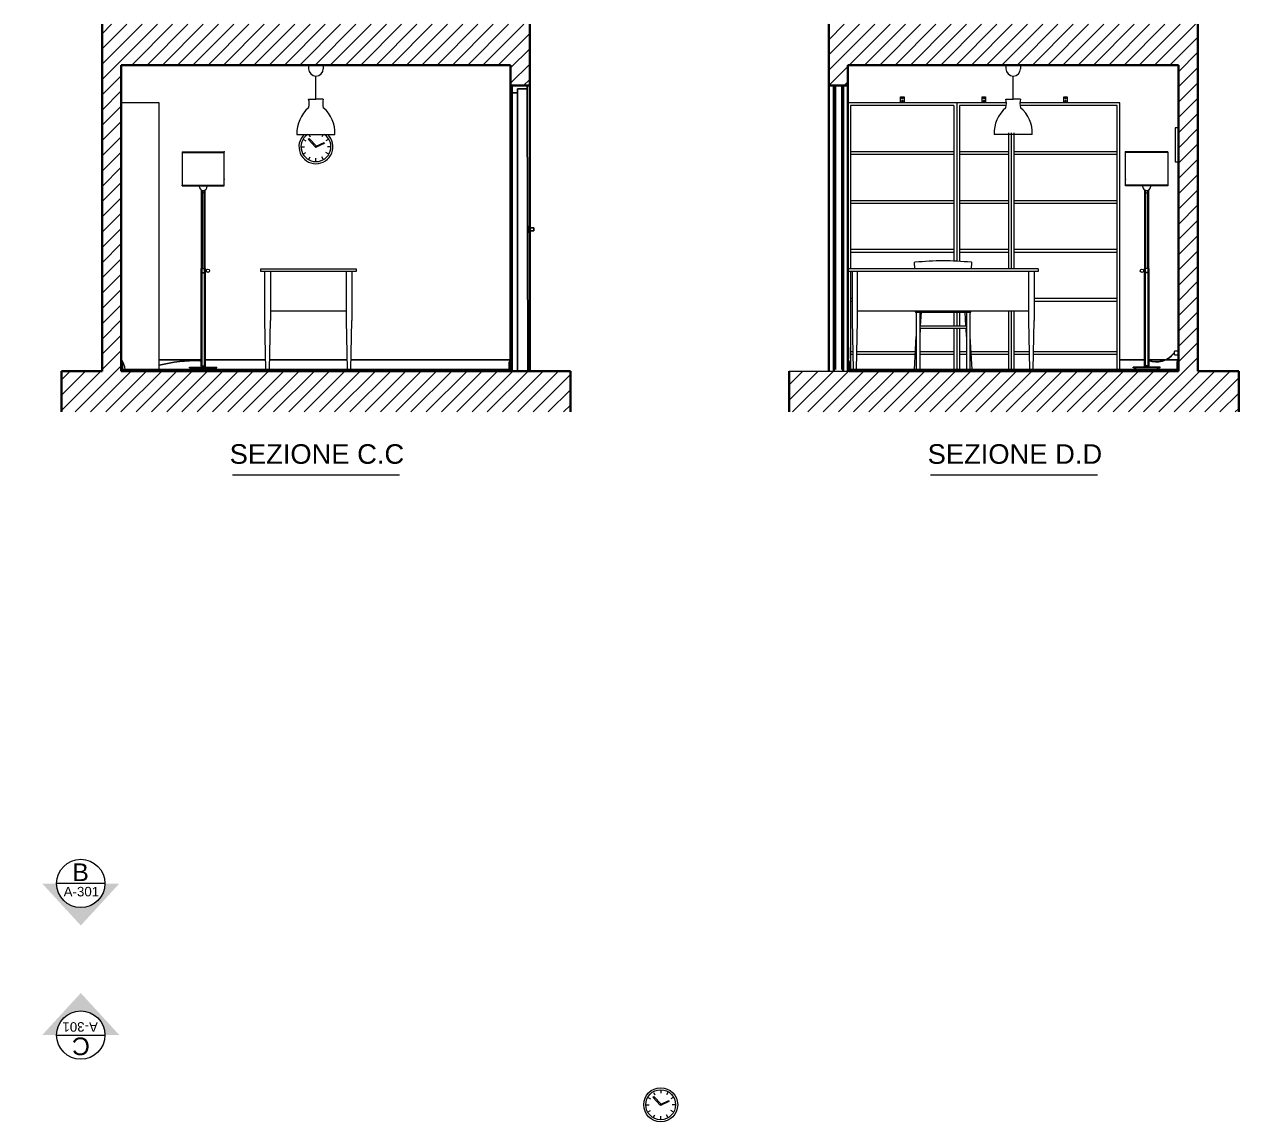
# Model space of a CAD drawing. Header units: millimetres. Extents: x 848 to 2740, y 1008 to 1944.
# Drawn here: x 1847 to 2740, y 1138 to 1944 of the extents above; entities that cross this region are included whole.
import ezdxf
from ezdxf.enums import TextEntityAlignment as Align

# ---------------------------------------------------------------- set-up
doc = ezdxf.new("R2010")
doc.units = ezdxf.units.MM
doc.linetypes.add('CENTERX2', pattern=[4, 2.5, -0.5, 0.5, -0.5])
for name, color, linetype, lineweight in [('A-DOOR-FULL', 4, 'Continuous', 25), ('A-FURN', 9, 'Continuous', 18), ('A-WALL-FULL', 7, 'Continuous', 35), ('G-ANNO-DIM', 3, 'Continuous', 18)]:
    doc.layers.add(name, color=color, linetype=linetype, lineweight=lineweight)
doc.layers.add('ACCESSORI', color=6, linetype='Continuous')
doc.layers.add('PAVIMENTAZIONE', color=1, linetype='Continuous')
doc.styles.add('ARIAL', font='arial.ttf')
doc.styles.add('underline', font='arial.ttf')

# ---------------------------------------------------------------- blocks, each defined once
blk = doc.blocks.new('section plan')
h = blk.add_hatch(color=256)
h.dxf.hatch_style = 1
h.paths.add_polyline_path([(56.88, 0.31), (46.28, 0.31, -1), (10.72, 0.31), (0.12, 0.31), (28.5, -30.58)])
blk.add_line((46.28, 0.34), (10.72, 0.34))
blk.add_circle((28.5, 0.34), 17.78)
at = {"style": 'ARIAL'}
for tag, height, p in [('A', 13, (28.38, 8.58)), ('A-301', 7, (28.96, -5.66))]:
    blk.add_attdef(tag, text='', height=height, dxfattribs=at).set_placement(p, align=Align.MIDDLE_CENTER)

msp = doc.modelspace()

# ---------------------------------------------------------------- hatches: boundary and pattern name
at = {"layer": 'A-FURN'}
h = msp.add_hatch(dxfattribs=at)
h.set_pattern_fill('ANSI31', color=256, scale=2.5)
h.paths.add_polyline_path([(1149.47, 1944.47), (878.03, 1944.47), (878.03, 1689.47), (848.03, 1689.47), (848.03, 1659.47), (1178.62, 1659.47), (1178.62, 1689.47), (1149.47, 1689.47)])
h.paths.add_polyline_path([(1135.46, 1914.47), (1135.46, 1689.47), (892.31, 1689.47), (892.31, 1914.47)], flags=16)
h.paths.add_polyline_path([(918.7, 1824.13), (918.7, 1824.13), (918.7, 1824.47), (912.7, 1824.47), (912.7, 1824.04, 1.015248)], flags=0)
h.paths.add_polyline_path([(1115.23, 1900), (1115.23, 1763.47), (1135.46, 1763.47), (1135.46, 1761.47), (1128.46, 1761.47), (1128.46, 1725.47), (1129.06, 1696.51), (1115.23, 1696.51), (1115.23, 1732.47), (1085.96, 1732.47), (1085.96, 1731.97, -0.414214), (1085.46, 1731.47), (1081.71, 1731.47), (1082.34, 1719.67), (1048.57, 1719.67), (1049.2, 1731.47), (1045.46, 1731.47, -0.414214), (1044.96, 1731.97), (1044.96, 1732.47), (1002.46, 1732.47), (1002.46, 1761.47), (995.46, 1761.47), (995.46, 1763.47), (999.33, 1763.47), (999.33, 1900), (993.33, 1894), (993.33, 1793.1), (993.71, 1793.1), (993.71, 1794.72), (998.96, 1794.72), (998.96, 1789.47), (993.71, 1789.47), (993.71, 1791.1), (986.36, 1791.1), (986.36, 1793.1), (993.33, 1793.1), (993.33, 1894), (921.23, 1894), (921.23, 1849.47), (931.2, 1849.47), (931.2, 1824.97), (900.2, 1824.97), (900.2, 1849.47), (915.23, 1849.47), (915.23, 1900)], flags=0)
h.paths.add_polyline_path([(1013.88, 1889.47), (1019.27, 1889.47, 0.127701), (1019.27, 1883.16, -0.229639), (1027.88, 1863.47), (999.88, 1863.47, -0.181592), (1005.33, 1879.91), (1005.33, 1894), (1013.88, 1894)], flags=0)
h.paths.add_polyline_path([(894.81, 1866.97), (894.81, 1841.97), (892.31, 1841.97), (892.31, 1866.97)], flags=0)
h.paths.add_polyline_path([(925.7, 1690.97), (925.7, 1690.47), (924.7, 1690.47), (924.7, 1689.47), (923.7, 1689.47), (923.7, 1690.47), (907.7, 1690.47), (907.7, 1689.47), (906.7, 1689.47), (906.7, 1690.47), (905.7, 1690.47), (905.7, 1690.97), (914.45, 1690.97, -1), (914.45, 1691.97), (914.45, 1695.91, -0.325381), (895.61, 1701.28), (895.61, 1700.82, -0.414214), (895.01, 1700.22), (892.61, 1700.22), (892.61, 1697.47), (892.31, 1697.47), (892.31, 1705.47), (892.61, 1705.47), (892.61, 1702.72), (895.01, 1702.72, -0.414214), (895.61, 1702.12), (895.61, 1701.66, 0.130405), (902.31, 1696.51), (914.45, 1696.51), (914.45, 1763.52), (914.71, 1763.52), (914.7, 1819.22), (916.7, 1819.22), (916.7, 1763.52), (916.95, 1763.52), (916.95, 1762.84), (917.65, 1762.84), (917.65, 1762.12), (917.93, 1762.12, -0.944336), (920.42, 1761.98, -0.931585), (917.93, 1761.8), (917.65, 1761.8), (917.65, 1761.09), (916.95, 1761.09), (916.95, 1691.97, -1), (916.95, 1690.97)], flags=0)
edge = h.paths.add_edge_path(flags=0)
edge.add_line((1086.46, 1768.01), (1085.99, 1754.42))
edge.add_arc((1085.49, 1754.44), 0.5, 272.03841, 358.03474, ccw=False)
edge.add_spline(control_points=[(1085.51, 1753.94), (1085.15, 1753.93), (1084.79, 1753.91), (1084.43, 1753.9)], knot_values=[35.979915, 35.979915, 35.979915, 35.979915, 36.942199, 36.942199, 36.942199, 36.942199], degree=3, periodic=0)
edge.add_arc((1085.49, 1754.44), 0.5, 272.03983, 358.03474)
edge.add_line((1085.99, 1754.42), (1086.46, 1768.01))
edge.add_arc((1085.96, 1768.01), 0.5, 360, 445.97529)
edge.add_spline(control_points=[(1085.99, 1768.51), (1079.15, 1769), (1065.46, 1769.95), (1051.76, 1769), (1044.92, 1768.51)], knot_values=[0.46492, 0.46492, 0.46492, 0.46492, 21.023796, 41.582672, 41.582672, 41.582672, 41.582672], degree=3, periodic=0)
edge.add_arc((1085.96, 1768.01), 0.5, 0, 85.9753, ccw=False)
h.paths.add_polyline_path([(1044.89, 1755.47), (1038.46, 1755.47), (1038.46, 1758.47), (1044.78, 1758.47)], flags=0)
edge = h.paths.add_edge_path(flags=0)
edge.add_arc((898.41, 1793.46), 12.47, -17.22024, 17.22024, ccw=False)
edge.add_spline(control_points=[(910.32, 1789.77), (910.14, 1789.59), (909.89, 1789.46), (909.66, 1789.46)], knot_values=[0, 0, 0, 0, 0.687428, 0.687428, 0.687428, 0.687428], degree=3, periodic=0)
edge.add_line((909.66, 1789.46), (897.66, 1789.46))
edge.add_spline(control_points=[(897.66, 1789.46), (897.43, 1789.46), (897.19, 1789.59), (897, 1789.77)], knot_values=[0, 0, 0, 0, 0.687428, 0.687428, 0.687428, 0.687428], degree=3, periodic=0)
edge.add_arc((908.92, 1793.46), 12.47, 162.77976, 197.22024, ccw=False)
edge.add_spline(control_points=[(897, 1797.16), (897.19, 1797.34), (897.43, 1797.46), (897.66, 1797.46)], knot_values=[0, 0, 0, 0, 0.687428, 0.687428, 0.687428, 0.687428], degree=3, periodic=0)
edge.add_line((897.66, 1797.46), (909.66, 1797.46))
edge.add_spline(control_points=[(909.66, 1797.46), (909.89, 1797.46), (910.14, 1797.34), (910.32, 1797.16)], knot_values=[0.726786, 0.726786, 0.726786, 0.726786, 1.414214, 1.414214, 1.414214, 1.414214], degree=3, periodic=0)
h.paths.add_polyline_path([(908.04, 1795.96, -0.265564), (908.04, 1790.96), (899.29, 1790.96, -0.265564), (899.29, 1795.96)], flags=0)
h.paths.add_polyline_path([(908.04, 1795.46), (908.04, 1791.46), (899.29, 1791.46), (899.29, 1795.46)], flags=0)
h.paths.add_polyline_path([(905.85, 1794.46), (905.85, 1792.46), (907.81, 1792.46), (907.81, 1792.16), (906.08, 1792.16), (906.08, 1792.46), (905.62, 1792.46), (905.62, 1792.16), (903.89, 1792.16), (903.89, 1792.46), (903.43, 1792.46), (903.43, 1792.16), (901.71, 1792.16), (901.71, 1792.46), (901.24, 1792.46), (901.24, 1792.16), (899.52, 1792.16), (899.52, 1792.46), (901.48, 1792.46), (901.48, 1794.46)], flags=0)
h.paths.add_polyline_path([(1135.46, 1796.97), (1135.46, 1788.97, -0.175458)], flags=16)
h.paths.add_polyline_path([(1021.46, 1751.97, -1), (1019.46, 1751.97, -1)], flags=0)
h.paths.add_polyline_path([(1021.46, 1738.97, -1), (1019.46, 1738.97, -1)], flags=0)
h.paths.add_polyline_path([(1135.16, 1705.47), (1135.46, 1705.47), (1135.46, 1697.47), (1135.16, 1697.47)], flags=0)
h.paths.add_polyline_path([(1683.87, 1944.47), (1369.47, 1944.47), (1369.47, 1899.47), (1383.49, 1899.47), (1383.49, 1914.47), (1669.85, 1914.47), (1669.85, 1689.47), (1383.49, 1689.47), (1369.47, 1689.47), (1339.47, 1689.47), (1339.47, 1659.47), (1713.87, 1659.47), (1713.87, 1689.47), (1683.87, 1689.47)])
h.paths.add_polyline_path([(2218.27, 1944.47), (1903.87, 1944.47), (1903.87, 1689.47), (1873.87, 1689.47), (1873.87, 1659.47), (2248.27, 1659.47), (2248.27, 1689.47), (2218.27, 1689.47), (2204.25, 1689.47), (1917.89, 1689.47), (1917.89, 1914.47), (2204.25, 1914.47), (2204.25, 1899.47), (2218.27, 1899.47)])
h.paths.add_polyline_path([(2709.67, 1944.47), (2438.27, 1944.47), (2438.27, 1899.47), (2452.29, 1899.47), (2452.29, 1914.47), (2695.39, 1914.47), (2695.39, 1689.47), (2453.1, 1689.47), (2409.09, 1689.47), (2409.09, 1659.47), (2739.67, 1659.47), (2739.67, 1689.47), (2709.67, 1689.47)])

# ---------------------------------------------------------------- linework, layer by layer
at = {"layer": 'A-DOOR-FULL'}
for p, q in [((2205.28, 1899.47), (2216.28, 1899.47)), ((2209.28, 1893.97), (2205.28, 1893.97)), ((2216.29, 1896.97), (2209.28, 1896.97)), ((2443.19, 1690.77), (2443.19, 1899.47)), ((2443.19, 1899.47), (2447.69, 1899.47)), ((2447.69, 1690.77), (2447.69, 1899.47))]:
    msp.add_line(p, q, dxfattribs=at)
for points in [[(2205.28, 1689.47), (2205.28, 1899.47)], [(2205.28, 1689.47), (2216.77, 1689.47), (2216.28, 1899.47)], [(2209.28, 1689.47), (2209.28, 1896.97)]]:
    msp.add_lwpolyline(points, dxfattribs=at)
at = {"layer": 'A-FURN'}
for p, q in [((2055.68, 1914.47), (2066.46, 1914.47)), ((1945.89, 1886.77), (1917.89, 1886.77)), ((2452.29, 1886.77), (2452.29, 1690.77)), ((2568.83, 1886.77), (2452.29, 1886.77)), ((2530.29, 1884.77), (2454.29, 1884.77)), ((2454.29, 1884.77), (2454.29, 1764.77)), ((2454.29, 1884.77), (2454.29, 1884.27)), ((2491.04, 1886.77), (2491.04, 1891.07)), ((2491.04, 1891.07), (2493.54, 1891.07)), ((2491.04, 1887.07), (2493.54, 1887.07)), ((2492.04, 1890.07), (2492.24, 1890.12)), ((2492.04, 1890.07), (2492.54, 1890.07)), ((2492.04, 1890.07), (2492.24, 1890.03)), ((2492.24, 1890.12), (2492.29, 1890.32)), ((2492.29, 1889.82), (2492.24, 1890.03)), ((2492.29, 1890.32), (2492.29, 1889.82)), ((2492.29, 1890.32), (2492.33, 1890.12)), ((2492.33, 1890.03), (2492.29, 1889.82)), ((2492.33, 1890.12), (2492.54, 1890.07)), ((2492.33, 1890.03), (2492.53, 1890.07)), ((2493.54, 1891.07), (2493.54, 1886.77)), ((2530.29, 1884.77), (2530.29, 1770.58)), ((2532.29, 1886.77), (2532.29, 1770.49)), ((2568.53, 1884.77), (2534.29, 1884.77)), ((2534.29, 1884.77), (2534.29, 1770.38)), ((2551.04, 1886.77), (2551.04, 1891.07)), ((2551.04, 1891.07), (2553.54, 1891.07)), ((2551.04, 1887.07), (2553.54, 1887.07)), ((2552.04, 1890.07), (2552.24, 1890.12)), ((2552.04, 1890.07), (2552.54, 1890.07)), ((2552.04, 1890.07), (2552.24, 1890.03)), ((2552.24, 1890.12), (2552.29, 1890.32)), ((2552.29, 1889.82), (2552.24, 1890.03)), ((2552.29, 1890.32), (2552.29, 1889.82)), ((2552.29, 1890.32), (2552.33, 1890.12)), ((2552.33, 1890.03), (2552.29, 1889.82)), ((2552.33, 1890.12), (2552.54, 1890.07)), ((2552.33, 1890.03), (2552.53, 1890.07)), ((2553.54, 1891.07), (2553.54, 1886.77)), ((2652.29, 1886.77), (2578.85, 1886.77)), ((2650.29, 1884.77), (2579.15, 1884.77)), ((2611.04, 1886.77), (2611.04, 1891.07)), ((2611.04, 1891.07), (2613.54, 1891.07)), ((2611.04, 1887.07), (2613.54, 1887.07)), ((2612.04, 1890.07), (2612.24, 1890.12)), ((2612.04, 1890.07), (2612.54, 1890.07)), ((2612.04, 1890.07), (2612.24, 1890.03)), ((2612.24, 1890.12), (2612.29, 1890.32)), ((2612.29, 1889.82), (2612.24, 1890.03)), ((2612.29, 1890.32), (2612.29, 1889.82)), ((2612.29, 1890.32), (2612.33, 1890.12)), ((2612.33, 1890.03), (2612.29, 1889.82)), ((2612.33, 1890.12), (2612.54, 1890.07)), ((2612.33, 1890.03), (2612.53, 1890.07)), ((2613.54, 1891.07), (2613.54, 1886.77)), ((2650.29, 1690.77), (2650.29, 1884.77)), ((2652.29, 1690.77), (2652.29, 1886.77)), ((2051.98, 1859.72), (2053.71, 1858.72)), ((2055.4, 1859.92), (2056.14, 1860.59)), ((2060.7, 1854.14), (2055.4, 1859.92)), ((2055.87, 1863.47), (2056.82, 1861.83)), ((2061.44, 1854.81), (2056.14, 1860.59)), ((2061.07, 1863.47), (2061.07, 1862.97)), ((2066.27, 1863.47), (2065.32, 1861.83)), ((2070.16, 1859.72), (2068.43, 1858.72)), ((2570.29, 1864.77), (2570.29, 1764.77)), ((2572.29, 1864.77), (2572.29, 1764.77)), ((2574.29, 1864.77), (2574.29, 1764.77)), ((1962.67, 1850.77), (1993.67, 1850.77)), ((1962.67, 1850.77), (1962.67, 1825.77)), ((1962.67, 1850.27), (1993.67, 1850.27)), ((1993.67, 1825.77), (1993.67, 1850.77)), ((2050.57, 1854.47), (2052.57, 1854.47)), ((2051.98, 1849.22), (2053.71, 1850.22)), ((2061.33, 1854.92), (2067.08, 1857.55)), ((2061.56, 1854.37), (2067.33, 1857.01)), ((2067.08, 1857.55), (2067.33, 1857.01)), ((2070.16, 1849.22), (2068.43, 1850.22)), ((2071.57, 1854.47), (2069.57, 1854.47)), ((2530.29, 1850.77), (2454.29, 1850.77)), ((2530.29, 1848.77), (2454.29, 1848.77)), ((2454.29, 1848.77), (2454.29, 1848.27)), ((2570.29, 1850.77), (2534.29, 1850.77)), ((2570.29, 1848.77), (2534.29, 1848.77)), ((2650.29, 1850.77), (2574.29, 1850.77)), ((2650.29, 1848.77), (2574.29, 1848.77)), ((2687.5, 1850.77), (2656.5, 1850.77)), ((2656.5, 1825.77), (2656.5, 1850.77)), ((2687.5, 1850.27), (2656.5, 1850.27)), ((2687.5, 1850.77), (2687.5, 1825.77)), ((2055.82, 1845.38), (2056.82, 1847.11)), ((2061.07, 1843.97), (2061.07, 1845.97)), ((2066.32, 1845.38), (2065.32, 1847.11)), ((1962.67, 1825.77), (1962.67, 1826.27)), ((1962.67, 1826.27), (1993.67, 1826.27)), ((1962.67, 1825.77), (1993.67, 1825.77)), ((1975.17, 1825.34), (1975.17, 1825.77)), ((1981.17, 1825.34), (1981.17, 1825.77)), ((1981.45, 1825.43), (1981.17, 1825.43)), ((2687.5, 1826.27), (2656.5, 1826.27)), ((2687.5, 1825.77), (2656.5, 1825.77)), ((2668.72, 1825.43), (2669, 1825.43)), ((2669, 1825.34), (2669, 1825.77)), ((2675, 1825.34), (2675, 1825.77)), ((2687.5, 1825.77), (2687.5, 1826.27)), ((1979.17, 1820.52), (1977.17, 1820.52)), ((2530.29, 1814.77), (2454.29, 1814.77)), ((2570.29, 1814.77), (2534.29, 1814.77)), ((2650.29, 1814.77), (2574.29, 1814.77)), ((2671, 1820.52), (2673, 1820.52)), ((2530.29, 1812.77), (2454.29, 1812.77)), ((2570.29, 1812.77), (2534.29, 1812.77)), ((2650.29, 1812.77), (2574.29, 1812.77)), ((2530.29, 1778.77), (2454.29, 1778.77)), ((2570.29, 1778.77), (2534.29, 1778.77)), ((2650.29, 1778.77), (2574.29, 1778.77)), ((2530.29, 1776.77), (2454.29, 1776.77)), ((2454.29, 1776.77), (2454.29, 1776.27)), ((2501.44, 1764.77), (2501.29, 1769.31)), ((2570.29, 1776.77), (2534.29, 1776.77)), ((2543.13, 1764.77), (2543.29, 1769.31)), ((2650.29, 1776.77), (2574.29, 1776.77)), ((1976.92, 1764.82), (1979.42, 1764.82)), ((1976.92, 1762.04), (1979.42, 1762.04)), ((1976.92, 1761.84), (1979.42, 1761.84)), ((1980.12, 1764.14), (1979.42, 1764.14)), ((1980.12, 1762.39), (1979.42, 1762.39)), ((1980.12, 1762.39), (1980.12, 1764.14)), ((1980.12, 1763.42), (1980.39, 1763.42)), ((1980.12, 1763.1), (1980.4, 1763.1)), ((2020.56, 1764.77), (2090.56, 1764.77)), ((2020.56, 1762.77), (2020.56, 1764.77)), ((2090.56, 1762.77), (2020.56, 1762.77)), ((2023.56, 1726.77), (2023.56, 1762.77)), ((2027.56, 1762.77), (2027.56, 1726.77)), ((2083.56, 1726.77), (2083.56, 1762.77)), ((2087.56, 1762.77), (2087.56, 1726.77)), ((2090.56, 1764.77), (2090.56, 1762.77)), ((2592.29, 1764.77), (2452.29, 1764.77)), ((2452.29, 1762.77), (2452.29, 1764.77)), ((2592.29, 1762.77), (2452.29, 1762.77)), ((2454.29, 1762.77), (2454.29, 1690.77)), ((2455.29, 1762.77), (2455.29, 1726.77)), ((2459.29, 1726.77), (2459.29, 1762.77)), ((2585.29, 1726.77), (2585.29, 1762.77)), ((2589.29, 1762.77), (2589.29, 1726.77)), ((2592.29, 1764.77), (2592.29, 1762.77)), ((2670.05, 1763.1), (2669.77, 1763.1)), ((2670.05, 1763.42), (2669.78, 1763.42)), ((2670.05, 1762.39), (2670.05, 1764.14)), ((2670.05, 1764.14), (2670.75, 1764.14)), ((2670.05, 1762.39), (2670.75, 1762.39)), ((2673.25, 1764.82), (2670.75, 1764.82)), ((2673.25, 1762.04), (2670.75, 1762.04)), ((2673.25, 1761.84), (2670.75, 1761.84)), ((2455.29, 1742.77), (2454.29, 1742.77)), ((2650.29, 1742.77), (2589.29, 1742.77)), ((2027.56, 1733.77), (2083.56, 1733.77)), ((2455.29, 1740.77), (2454.29, 1740.77)), ((2454.29, 1740.77), (2454.29, 1740.27)), ((2459.29, 1733.77), (2585.29, 1733.77)), ((2501.79, 1733.27), (2501.79, 1733.77)), ((2502.29, 1732.77), (2542.29, 1732.77)), ((2502.59, 1732.77), (2502.59, 1690.77)), ((2505.09, 1732.77), (2505.09, 1690.77)), ((2506.04, 1732.77), (2505.5, 1722.77)), ((2530.29, 1732.77), (2530.29, 1722.77)), ((2532.29, 1732.77), (2532.29, 1722.77)), ((2534.29, 1732.77), (2534.29, 1722.77)), ((2539.07, 1722.77), (2538.54, 1732.77)), ((2539.49, 1732.77), (2539.49, 1690.77)), ((2541.99, 1732.77), (2541.99, 1690.77)), ((2542.79, 1733.27), (2542.79, 1733.77)), ((2570.29, 1733.77), (2570.29, 1690.77)), ((2572.29, 1733.77), (2572.29, 1690.77)), ((2574.29, 1733.77), (2574.29, 1690.77)), ((2650.29, 1740.77), (2589.29, 1740.77)), ((2024.31, 1690.77), (2023.56, 1726.77)), ((2026.81, 1690.77), (2027.56, 1726.77)), ((2084.31, 1690.77), (2083.56, 1726.77)), ((2086.81, 1690.77), (2087.56, 1726.77)), ((2455.29, 1726.77), (2456.04, 1690.77)), ((2458.54, 1690.77), (2459.29, 1726.77)), ((2586.04, 1690.77), (2585.29, 1726.77)), ((2588.54, 1690.77), (2589.29, 1726.77)), ((2501.29, 1690.77), (2502.59, 1715.03)), ((2505.09, 1722.77), (2539.49, 1722.77)), ((2505.09, 1720.97), (2539.49, 1720.97)), ((2505.4, 1720.97), (2505.09, 1715.04)), ((2530.29, 1720.97), (2530.29, 1690.77)), ((2532.29, 1720.97), (2532.29, 1690.77)), ((2534.29, 1720.97), (2534.29, 1690.77)), ((2539.49, 1715.04), (2539.17, 1720.97)), ((2541.99, 1715.03), (2543.29, 1690.77)), ((2455.77, 1703.77), (2454.29, 1703.77)), ((2455.81, 1701.77), (2454.29, 1701.77)), ((2501.88, 1701.77), (2458.77, 1701.77)), ((2501.98, 1703.77), (2458.81, 1703.77)), ((2530.29, 1703.77), (2505.09, 1703.77)), ((2530.29, 1701.77), (2505.09, 1701.77)), ((2539.49, 1703.77), (2534.29, 1703.77)), ((2539.49, 1701.77), (2534.29, 1701.77)), ((2570.29, 1703.77), (2542.59, 1703.77)), ((2570.29, 1701.77), (2542.7, 1701.77)), ((2585.77, 1703.77), (2574.29, 1703.77)), ((2585.81, 1701.77), (2574.29, 1701.77)), ((2650.29, 1701.77), (2588.77, 1701.77)), ((2650.29, 1703.77), (2588.81, 1703.77)), ((2692.09, 1703.42), (2692.09, 1702.12)), ((2695.09, 1704.02), (2692.69, 1704.02)), ((2692.69, 1701.52), (2695.09, 1701.52)), ((2695.09, 1701.52), (2695.09, 1704.02)), ((1968.17, 1692.27), (1988.17, 1692.27)), ((1968.17, 1691.77), (1968.17, 1692.27)), ((1968.17, 1691.77), (1988.17, 1691.77)), ((1969.17, 1691.77), (1969.17, 1690.77)), ((1969.17, 1690.77), (1970.17, 1690.77)), ((1970.17, 1690.77), (1970.17, 1691.77)), ((1976.92, 1693.27), (1979.42, 1693.27)), ((1986.17, 1690.77), (1986.17, 1691.77)), ((1987.17, 1690.77), (1986.17, 1690.77)), ((1987.17, 1691.77), (1987.17, 1690.77)), ((1988.17, 1691.77), (1988.17, 1692.27)), ((2024.31, 1690.77), (2026.81, 1690.77)), ((2084.31, 1690.77), (2086.81, 1690.77)), ((2409.09, 1689.47), (2653.1, 1689.47)), ((2456.85, 1690.77), (2459.35, 1690.77)), ((2502.1, 1690.77), (2503.4, 1690.77)), ((2503.4, 1690.77), (2505.9, 1690.77)), ((2540.3, 1690.77), (2542.8, 1690.77)), ((2544.1, 1690.77), (2542.8, 1690.77)), ((2586.85, 1690.77), (2589.35, 1690.77)), ((2682, 1692.27), (2662, 1692.27)), ((2662, 1691.77), (2662, 1692.27)), ((2682, 1691.77), (2662, 1691.77)), ((2663, 1691.77), (2663, 1690.77)), ((2663, 1690.77), (2664, 1690.77)), ((2664, 1690.77), (2664, 1691.77)), ((2673.25, 1693.27), (2670.75, 1693.27)), ((2680, 1690.77), (2680, 1691.77)), ((2681, 1690.77), (2680, 1690.77)), ((2681, 1691.77), (2681, 1690.77)), ((2682, 1691.77), (2682, 1692.27)), ((2305.49, 1155.34), (2307.22, 1154.34)), ((2308.92, 1155.54), (2309.66, 1156.21)), ((2314.22, 1149.76), (2308.92, 1155.54)), ((2309.33, 1159.19), (2310.33, 1157.46)), ((2314.95, 1150.43), (2309.66, 1156.21)), ((2314.58, 1160.59), (2314.58, 1158.59)), ((2314.85, 1150.55), (2320.59, 1153.17)), ((2315.07, 1149.99), (2320.84, 1152.63)), ((2319.83, 1159.19), (2318.83, 1157.46)), ((2320.59, 1153.17), (2320.84, 1152.63)), ((2323.68, 1155.34), (2321.95, 1154.34)), ((2304.08, 1150.09), (2306.08, 1150.09)), ((2305.49, 1144.84), (2307.22, 1145.84)), ((2323.68, 1144.84), (2321.95, 1145.84)), ((2325.08, 1150.09), (2323.08, 1150.09)), ((2309.33, 1141), (2310.33, 1142.73)), ((2314.58, 1139.59), (2314.58, 1141.59)), ((2319.83, 1141), (2318.83, 1142.73))]:
    msp.add_line(p, q, dxfattribs=at)
at = {"layer": 'A-FURN', "lineweight": 18}
for p, q in [((1981.45, 1825.43), (1981.46, 1825.77)), ((2668.72, 1825.43), (2668.71, 1825.77))]:
    msp.add_line(p, q, dxfattribs=at)
at = {"layer": 'A-FURN'}
for points in [[(2055.68, 1914.47), (2055.68, 1911.75)], [(2066.46, 1914.47), (2066.46, 1911.75)], [(2568.45, 1914.47), (2568.45, 1911.75)], [(2579.23, 1914.47), (2579.23, 1911.75)], [(2061.07, 1889.47), (2061.07, 1906.36)], [(2573.84, 1889.47), (2573.84, 1906.36)], [(1917.89, 1886.77), (1917.89, 1697.97)], [(1920.89, 1690.77), (1945.89, 1690.77), (1945.89, 1886.77)], [(2055.68, 1889.47), (2061.07, 1889.47)], [(2066.46, 1889.47), (2061.07, 1889.47)], [(2568.45, 1889.47), (2573.84, 1889.47)], [(2579.23, 1889.47), (2573.84, 1889.47)], [(2695.39, 1843.27), (2695.39, 1868.27), (2692.89, 1868.27), (2692.89, 1843.27), (2695.39, 1843.27)], [(2047.07, 1863.47), (2075.07, 1863.47)], [(2587.84, 1863.47), (2559.84, 1863.47)]]:
    msp.add_lwpolyline(points, dxfattribs=at)
at = {"layer": 'A-FURN', "lineweight": 35}
for points in [[(1977.17, 1764.82), (1977.17, 1822.51)], [(1979.17, 1764.82), (1979.17, 1822.51)], [(2671, 1764.82), (2671, 1822.51)], [(2673, 1764.82), (2673, 1822.51)], [(1976.92, 1693.27), (1976.92, 1764.82)], [(1979.42, 1693.27), (1979.42, 1764.82)], [(2670.75, 1693.27), (2670.75, 1764.82)], [(2673.25, 1693.27), (2673.25, 1764.82)]]:
    msp.add_lwpolyline(points, dxfattribs=at)
at = {"layer": 'A-FURN'}
for centre, radius in [((2492.29, 1890.07), 0.5), ((2492.29, 1888.07), 0.5), ((2552.29, 1890.07), 0.5), ((2552.29, 1888.07), 0.5), ((2612.29, 1890.07), 0.5), ((2612.29, 1888.07), 0.5), ((2061.07, 1854.47), 0.5), ((1981.64, 1763.28), 1.25), ((2668.53, 1763.28), 1.25), ((2314.58, 1150.09), 12.5), ((2314.58, 1150.09), 11), ((2314.58, 1150.09), 0.5)]:
    msp.add_circle(centre, radius, dxfattribs=at)
for centre, radius, start, end in [((2061.07, 1911.75), 5.39, 180, 0), ((2573.84, 1911.75), 5.39, 180, 0), ((2043.53, 1886.32), 12.56, 345.44528, 14.55472), ((2078.61, 1886.32), 12.56, 165.44528, 194.55472), ((2556.3, 1886.32), 12.56, 345.44528, 14.55472), ((2591.38, 1886.32), 12.56, 165.44528, 194.55472), ((2071.68, 1864.44), 24.63, 130.50678, 182.23924), ((2050.46, 1864.44), 24.63, 357.76076, 49.49322), ((2584.45, 1864.44), 24.63, 130.50678, 182.23924), ((2563.23, 1864.44), 24.63, 357.76076, 49.49322), ((2061.07, 1854.47), 12.5, 133.94552, 46.05448), ((2061.07, 1854.47), 11, 125.0968, 54.9032), ((1978.17, 1825.34), 3, 180, 0), ((2672, 1825.34), 3, 180, 0), ((2501.79, 1769.31), 0.5, 94.08363, 180), ((2542.79, 1769.31), 0.5, 0, 85.91637), ((2502.29, 1733.27), 0.5, 180, 270), ((2542.29, 1733.27), 0.5, 270, 0), ((1906.82, 1689.13), 14.16, 6.65377, 38.6077), ((1975.58, 1572.82), 124.63, 90.00467, 103.78143), ((1975.58, 1572.48), 124.63, 90.00467, 103.78143), ((1976.06, 1699.3), 1.91, 255.09977, 296.6991), ((1976.07, 1699.35), 2.3, 257.2569, 291.53159), ((2679.04, 1713.01), 16.47, 249.42304, 322.41731), ((2678.98, 1712.84), 16.65, 249.87241, 321.96794), ((2692.69, 1703.42), 0.6, 90, 180), ((2692.69, 1702.12), 0.6, 180, 270), ((1976.92, 1692.77), 0.5, 90, 270), ((1979.42, 1692.77), 0.5, 270, 90), ((2670.75, 1692.77), 0.5, 90, 270), ((2673.25, 1692.77), 0.5, 270, 90)]:
    msp.add_arc(centre, radius, start, end, dxfattribs=at)
msp.add_open_spline([(2501.75, 1769.81), (2508.6, 1770.3), (2522.29, 1771.25), (2535.98, 1770.3), (2542.82, 1769.81)], degree=3, dxfattribs=at)
for p in [(1993.67, 1850.77), (2656.5, 1850.77), (1993.67, 1830.64), (1993.67, 1830.64), (2656.5, 1830.64), (2656.5, 1830.64)]:
    msp.add_point(p, dxfattribs=at)
at = {"layer": 'A-WALL-FULL'}
for p, q in [((1903.87, 1689.47), (1903.87, 1944.47)), ((2218.27, 1689.47), (2218.27, 1944.47)), ((2438.27, 1899.47), (2438.27, 1944.47)), ((2709.67, 1689.47), (2709.67, 1944.47)), ((1917.89, 1689.47), (1917.89, 1914.47)), ((1917.89, 1914.47), (2204.25, 1914.47)), ((2204.25, 1689.47), (2204.25, 1914.47)), ((2695.39, 1914.47), (2452.29, 1914.47)), ((2452.29, 1899.47), (2452.29, 1914.47)), ((2695.39, 1689.47), (2695.39, 1914.47)), ((2218.27, 1899.47), (2204.25, 1899.47)), ((2438.27, 1899.47), (2452.29, 1899.47)), ((2438.27, 1899.47), (2438.27, 1689.47)), ((2441.84, 1899.47), (2441.84, 1689.47)), ((2448.71, 1899.47), (2448.71, 1689.47)), ((2452.29, 1899.47), (2452.29, 1689.47)), ((1903.87, 1689.47), (1873.87, 1689.47)), ((1873.87, 1689.47), (1873.87, 1659.47)), ((1917.89, 1689.47), (2204.25, 1689.47)), ((2218.27, 1689.47), (2204.25, 1689.47)), ((2218.27, 1689.47), (2248.27, 1689.47)), ((2248.27, 1689.47), (2248.27, 1659.47)), ((2409.09, 1689.47), (2409.09, 1659.47)), ((2453.1, 1689.47), (2453.1, 1689.47)), ((2695.39, 1689.47), (2453.1, 1689.47)), ((2709.67, 1689.47), (2739.67, 1689.47)), ((2739.67, 1689.47), (2739.67, 1659.47))]:
    msp.add_line(p, q, dxfattribs=at)
at = {"layer": 'ACCESSORI'}
for points in [[(2217.25, 1796.35), (2216.55, 1796.35), (2216.55, 1791.1), (2217.25, 1791.1)], [(2217.25, 1796.35), (2217.25, 1791.1)], [(2204.48, 1794.72), (2204.48, 1792.72)], [(2204.48, 1794.72), (2205.28, 1794.72)], [(2204.48, 1792.72), (2205.28, 1792.72)], [(2221.35, 1794.72), (2217.25, 1794.72)], [(2221.35, 1792.72), (2217.25, 1792.72)], [(2221.35, 1794.72), (2221.35, 1792.72)], [(2452.29, 1698.77), (2452.29, 1706.77)], [(2452.29, 1706.77), (2452.59, 1706.77), (2452.59, 1698.77)], [(2695.09, 1698.77), (2695.09, 1706.77)], [(2695.09, 1706.77), (2695.39, 1706.77), (2695.39, 1698.77)], [(2452.29, 1698.77), (2452.59, 1698.77)], [(2695.09, 1698.77), (2695.39, 1698.77)]]:
    msp.add_lwpolyline(points, dxfattribs=at)
at = {"layer": 'G-ANNO-DIM'}
for p, q in [((1999.64, 1613.26), (2122.5, 1613.26)), ((2512.95, 1613.26), (2635.81, 1613.26))]:
    msp.add_line(p, q, dxfattribs=at)
at = {"layer": 'PAVIMENTAZIONE'}
for p, q in [((1917.89, 1697.81), (1918.01, 1697.81)), ((1945.89, 1697.81), (1976.92, 1697.81)), ((1979.42, 1697.81), (2024.16, 1697.81)), ((2026.95, 1697.81), (2084.16, 1697.81)), ((2086.95, 1697.81), (2204.25, 1697.81)), ((2670.75, 1697.81), (2652.29, 1697.81)), ((2685.4, 1697.81), (2673.25, 1697.81)), ((2695.39, 1697.81), (2686.15, 1697.81)), ((1918.89, 1690.77), (1918.89, 1695.81)), ((2203.25, 1690.77), (2203.25, 1695.81)), ((2453.29, 1690.77), (2453.29, 1695.81)), ((2694.39, 1690.77), (2694.39, 1695.81))]:
    msp.add_line(p, q, dxfattribs=at)
for points in [[(1917.89, 1690.77), (2204.25, 1690.77)], [(2452.29, 1690.77), (2695.39, 1690.77)]]:
    msp.add_lwpolyline(points, dxfattribs=at)
for centre, start, end in [((1915.55, 1695.39), 7.16624, 45.96386), ((2206.59, 1695.39), 134.03614, 172.83376), ((2449.95, 1695.39), 7.16624, 45.96386), ((2697.73, 1695.39), 134.03614, 172.83376)]:
    msp.add_arc(centre, 3.37, start, end, dxfattribs=at)

# ---------------------------------------------------------------- block references
at = {"layer": 'G-ANNO-DIM', "linetype": 'CENTERX2', "ltscale": 5}
msp.add_blockref('section plan', (1859.62, 1312.42), dxfattribs=at).add_auto_attribs({'A-301': 'A-301', 'A': 'B'})
at = {"layer": 'G-ANNO-DIM', "linetype": 'CENTERX2', "ltscale": 5, "rotation": 180}
msp.add_blockref('section plan', (1916.62, 1201.62), dxfattribs=at).add_auto_attribs({'A-301': 'A-301', 'A': 'C'})

# ---------------------------------------------------------------- texts
at = {"layer": 'G-ANNO-DIM', "style": 'underline'}
for s, p in [('SEZIONE C.C', (1997.6, 1621.33)), ('SEZIONE D.D', (2510.9, 1621.33))]:
    msp.add_text(s, height=14.3814, dxfattribs=at).set_placement(p)

doc.saveas('drawing.dxf')
